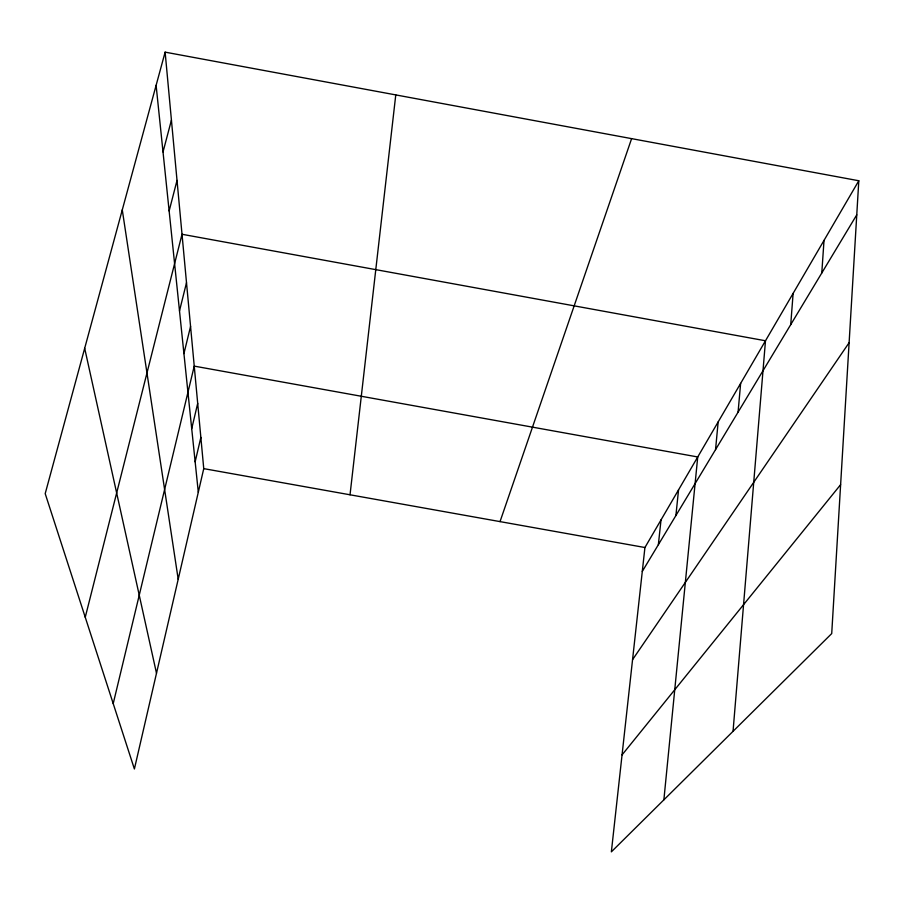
<?xml version="1.0" encoding="UTF-8"?>
<svg xmlns="http://www.w3.org/2000/svg" width="904" height="904" viewBox="0 0 904 904"><rect width="100%" height="100%" fill="white"/><g stroke="black" fill="none" stroke-linecap="round" stroke-linejoin="round"><path stroke-width="1.36" d="M858.8 180.755L831.714 633.58L611.364 851.85L644.925 547.519L858.8 180.755L165.127 52.149L45.2 493.629L134.391 768.976L203.75 468.634L165.127 52.149M821.781 273.008L824.019 240.407M790.729 324.615L793.124 293.393M733.042 731.325L765.485 340.774L182.02 234.272L85.247 617.274M738.071 412.167L740.636 383.398M715.55 449.616L718.16 421.942M663.875 799.837L697.73 456.961L194.236 366.12L113.215 703.606M675.898 515.54L678.542 489.866M658.361 544.694L661.016 519.924M350.029 494.793L395.771 94.909M195.151 461.831L200.857 437.423M191.716 428.677L197.693 403.387M183.93 353.611L190.563 326.412M179.5 310.919L186.506 282.681M169.138 210.96L177.026 180.416M163.025 151.928L171.432 120.108M500.036 521.608L631.614 138.64M642.281 571.43L856.766 214.836M632.563 659.649L849.116 342.695M622.065 754.885L840.618 484.668M203.75 468.634L644.925 547.519M84.682 348.3L156.494 673.243M122.277 209.875L178.201 579.249M156.109 85.326L198.304 492.228"/></g></svg>
